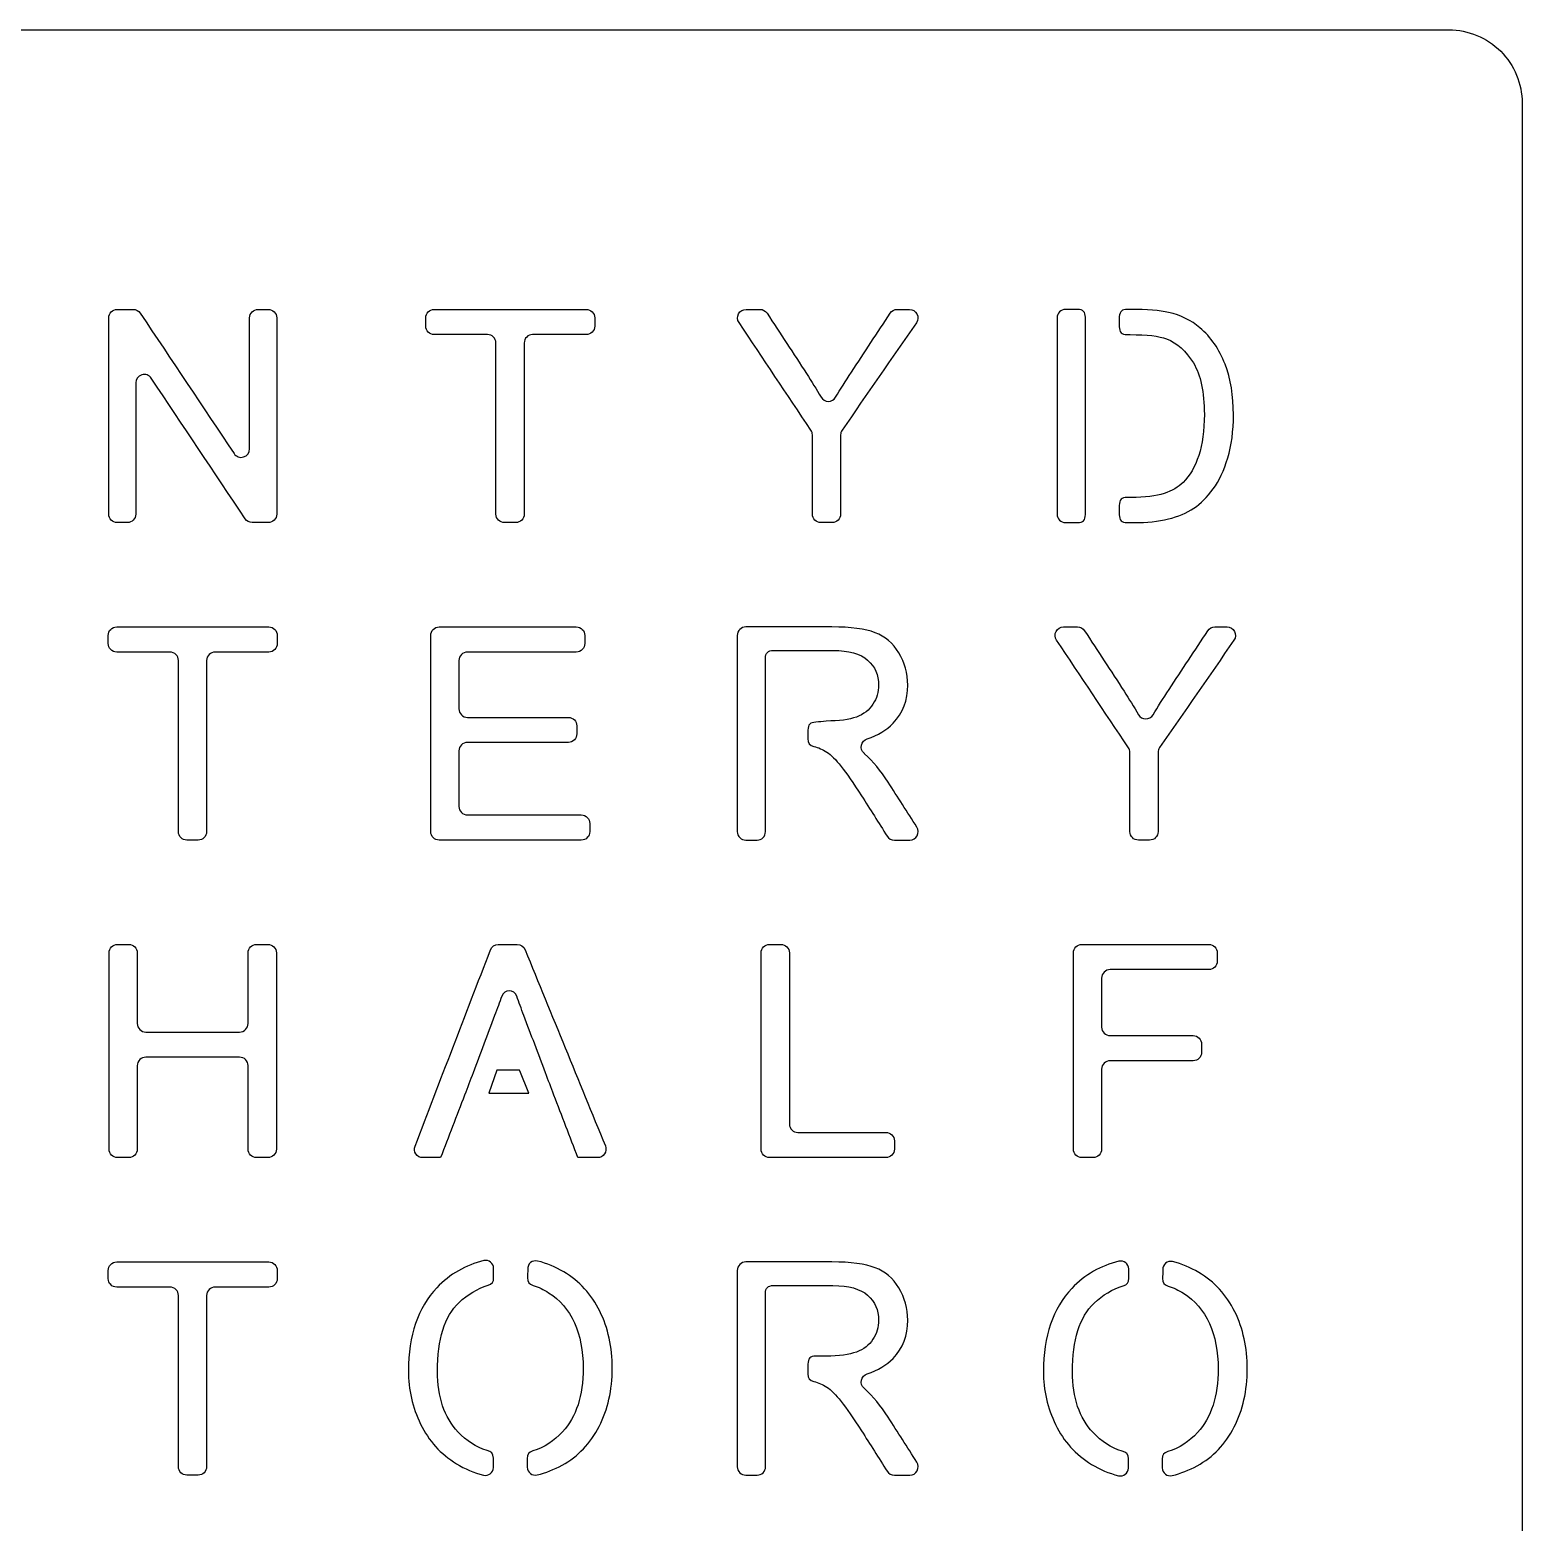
# Model space of a CAD drawing. Header units: millimetres. Extents: x 3434.5 to 3512.3, y -25.8 to 52.
# Drawn here: x 3473.44 to 3512.35, y 13.13 to 52.04 of the extents above; entities that cross this region are included whole.
import ezdxf

# ---------------------------------------------------------------- set-up
doc = ezdxf.new("R2010")
doc.units = ezdxf.units.MM
doc.layers.get('0').update_dxf_attribs({"linetype": 'CONTINUOUS'})

msp = doc.modelspace()

# ---------------------------------------------------------------- linework, layer by layer
msp.add_lwpolyline([(3510.438, -25.78), (3436.438, -25.78, -0.414214), (3434.527, -23.869), (3434.527, 50.131, -0.414214), (3436.438, 52.041), (3510.438, 52.041, -0.414214), (3512.348, 50.131), (3512.348, -23.869, -0.414214)], format="xyb", close=True)
msp.add_lwpolyline([(3486.209, 24.918), (3485.618, 24.918), (3485.408, 24.319), (3486.446, 24.319), (3486.218, 24.895)], close=True)
for points in [[(3475.494, 44.532), (3475.494, 44.653), (3475.594, 44.753), (3475.715, 44.753)], [(3475.715, 44.753), (3475.854, 44.753), (3475.992, 44.753), (3476.131, 44.753)], [(3476.131, 44.753), (3476.207, 44.753), (3476.272, 44.718), (3476.315, 44.655)], [(3479.169, 44.532), (3479.169, 44.653), (3479.268, 44.753), (3479.39, 44.753)], [(3479.39, 44.753), (3479.478, 44.753), (3479.566, 44.753), (3479.653, 44.753)], [(3479.653, 44.753), (3479.775, 44.753), (3479.874, 44.653), (3479.874, 44.532)], [(3483.761, 44.532), (3483.761, 44.653), (3483.86, 44.753), (3483.982, 44.753)], [(3483.982, 44.753), (3485.303, 44.753), (3486.624, 44.753), (3487.946, 44.753)], [(3487.946, 44.753), (3488.067, 44.753), (3488.167, 44.653), (3488.167, 44.532)], [(3491.918, 44.636), (3491.957, 44.71), (3492.029, 44.753), (3492.113, 44.753)], [(3492.113, 44.753), (3492.233, 44.753), (3492.354, 44.753), (3492.474, 44.753)], [(3492.474, 44.753), (3492.551, 44.753), (3492.617, 44.717), (3492.659, 44.653)], [(3495.873, 44.653), (3495.915, 44.717), (3495.981, 44.753), (3496.058, 44.753)], [(3496.058, 44.753), (3496.163, 44.753), (3496.268, 44.753), (3496.373, 44.753)], [(3496.373, 44.753), (3496.458, 44.753), (3496.53, 44.709), (3496.569, 44.634)], [(3500.445, 44.753), (3500.323, 44.753), (3500.224, 44.654), (3500.224, 44.532)], [(3500.76, 44.753), (3500.655, 44.753), (3500.55, 44.753), (3500.445, 44.753)], [(3500.96, 44.546), (3500.96, 44.688), (3500.902, 44.748), (3500.76, 44.753)], [(3502.05, 44.753), (3501.918, 44.752), (3501.86, 44.701), (3501.845, 44.569)], [(3502.138, 44.753), (3502.109, 44.753), (3502.079, 44.753), (3502.05, 44.753)], [(3503.129, 44.673), (3502.901, 44.725), (3502.571, 44.754), (3502.138, 44.753)], [(3475.494, 39.415), (3475.494, 41.12), (3475.494, 42.826), (3475.494, 44.532)], [(3476.315, 44.655), (3477.131, 43.434), (3477.948, 42.214), (3478.764, 40.993)], [(3479.169, 41.116), (3479.169, 42.255), (3479.169, 43.393), (3479.169, 44.532)], [(3479.874, 44.532), (3479.874, 42.826), (3479.874, 41.12), (3479.874, 39.415)], [(3483.761, 44.318), (3483.761, 44.389), (3483.761, 44.46), (3483.761, 44.532)], [(3488.167, 44.532), (3488.167, 44.46), (3488.167, 44.389), (3488.167, 44.318)], [(3491.929, 44.409), (3491.882, 44.478), (3491.878, 44.562), (3491.918, 44.636)], [(3493.804, 41.604), (3493.179, 42.539), (3492.554, 43.474), (3491.929, 44.409)], [(3492.659, 44.653), (3493.003, 44.127), (3493.346, 43.602), (3493.69, 43.077)], [(3496.555, 44.406), (3495.909, 43.472), (3495.262, 42.538), (3494.616, 41.605)], [(3494.861, 43.118), (3495.198, 43.63), (3495.536, 44.142), (3495.873, 44.653)], [(3496.569, 44.634), (3496.608, 44.56), (3496.603, 44.475), (3496.555, 44.406)], [(3500.224, 44.532), (3500.224, 42.826), (3500.224, 41.12), (3500.224, 39.415)], [(3500.959, 44.097), (3500.96, 44.246), (3500.96, 44.396), (3500.96, 44.546)], [(3501.845, 44.569), (3501.845, 44.48), (3501.844, 44.391), (3501.844, 44.301)], [(3503.944, 44.275), (3503.719, 44.467), (3503.447, 44.599), (3503.129, 44.673)], [(3483.982, 44.097), (3483.86, 44.097), (3483.761, 44.196), (3483.761, 44.318)], [(3485.371, 44.097), (3484.908, 44.097), (3484.445, 44.097), (3483.982, 44.097)], [(3485.592, 43.876), (3485.592, 43.997), (3485.493, 44.097), (3485.371, 44.097)], [(3486.548, 44.097), (3486.427, 44.097), (3486.327, 43.997), (3486.327, 43.876)], [(3487.946, 44.097), (3487.48, 44.097), (3487.014, 44.097), (3486.548, 44.097)], [(3488.167, 44.318), (3488.167, 44.196), (3488.067, 44.097), (3487.946, 44.097)], [(3500.959, 39.85), (3500.959, 41.266), (3500.959, 42.681), (3500.959, 44.097)], [(3501.844, 44.301), (3501.844, 44.157), (3501.903, 44.097), (3502.047, 44.095)], [(3502.047, 44.095), (3502.075, 44.095), (3502.102, 44.095), (3502.13, 44.095)], [(3502.13, 44.095), (3502.566, 44.095), (3502.883, 44.059), (3503.079, 43.983)], [(3503.079, 43.983), (3503.353, 43.877), (3503.584, 43.668), (3503.776, 43.355)], [(3504.601, 43.325), (3504.457, 43.711), (3504.236, 44.027), (3503.944, 44.275)], [(3485.592, 39.415), (3485.592, 40.902), (3485.592, 42.389), (3485.592, 43.876)], [(3486.327, 43.876), (3486.327, 42.389), (3486.327, 40.902), (3486.327, 39.415)], [(3503.776, 43.355), (3503.966, 43.043), (3504.062, 42.596), (3504.062, 42.015)], [(3504.821, 42.003), (3504.821, 42.499), (3504.748, 42.939), (3504.601, 43.325)], [(3476.356, 43.045), (3476.262, 43.016), (3476.199, 42.932), (3476.199, 42.834)], [(3476.199, 42.834), (3476.199, 41.694), (3476.199, 40.554), (3476.199, 39.415)], [(3476.604, 42.956), (3476.549, 43.039), (3476.451, 43.074), (3476.356, 43.045)], [(3479.054, 39.292), (3478.238, 40.513), (3477.421, 41.735), (3476.604, 42.956)], [(3493.69, 43.077), (3493.821, 42.873), (3493.947, 42.669), (3494.067, 42.464)], [(3494.447, 42.461), (3494.57, 42.665), (3494.708, 42.885), (3494.861, 43.118)], [(3494.067, 42.464), (3494.107, 42.395), (3494.176, 42.355), (3494.256, 42.355)], [(3494.256, 42.355), (3494.336, 42.354), (3494.405, 42.393), (3494.447, 42.461)], [(3504.062, 42.015), (3504.062, 41.595), (3504.013, 41.239), (3503.916, 40.943)], [(3504.672, 40.881), (3504.771, 41.208), (3504.821, 41.582), (3504.821, 42.003)], [(3493.841, 41.481), (3493.841, 41.527), (3493.829, 41.566), (3493.804, 41.604)], [(3493.841, 39.415), (3493.841, 40.103), (3493.841, 40.792), (3493.841, 41.481)], [(3494.616, 41.605), (3494.589, 41.566), (3494.577, 41.526), (3494.577, 41.479)], [(3494.577, 41.479), (3494.577, 40.791), (3494.577, 40.103), (3494.577, 39.415)], [(3478.764, 40.993), (3478.819, 40.911), (3478.917, 40.876), (3479.012, 40.905)], [(3479.012, 40.905), (3479.107, 40.934), (3479.169, 41.018), (3479.169, 41.116)], [(3503.916, 40.943), (3503.819, 40.65), (3503.682, 40.414), (3503.508, 40.241)], [(3504.292, 40.071), (3504.448, 40.285), (3504.573, 40.555), (3504.672, 40.881)], [(3503.508, 40.241), (3503.384, 40.116), (3503.218, 40.021), (3503.01, 39.952)], [(3500.961, 39.401), (3500.961, 39.551), (3500.96, 39.7), (3500.959, 39.85)], [(3502.05, 39.85), (3501.904, 39.85), (3501.844, 39.789), (3501.844, 39.643)], [(3502.146, 39.85), (3502.114, 39.85), (3502.082, 39.85), (3502.05, 39.85)], [(3503.01, 39.952), (3502.801, 39.883), (3502.513, 39.85), (3502.146, 39.85)], [(3503.786, 39.568), (3503.97, 39.689), (3504.138, 39.857), (3504.292, 40.071)], [(3475.715, 39.194), (3475.594, 39.194), (3475.494, 39.293), (3475.494, 39.415)], [(3476.199, 39.415), (3476.199, 39.293), (3476.1, 39.194), (3475.979, 39.194)], [(3479.874, 39.415), (3479.874, 39.293), (3479.775, 39.194), (3479.653, 39.194)], [(3485.813, 39.194), (3485.692, 39.194), (3485.592, 39.293), (3485.592, 39.415)], [(3486.327, 39.415), (3486.327, 39.293), (3486.228, 39.194), (3486.106, 39.194)], [(3494.062, 39.194), (3493.941, 39.194), (3493.841, 39.293), (3493.841, 39.415)], [(3494.577, 39.415), (3494.577, 39.293), (3494.477, 39.194), (3494.355, 39.194)], [(3500.224, 39.415), (3500.224, 39.293), (3500.323, 39.194), (3500.445, 39.194)], [(3500.755, 39.194), (3500.901, 39.194), (3500.962, 39.255), (3500.961, 39.401)], [(3501.844, 39.643), (3501.844, 39.562), (3501.844, 39.481), (3501.844, 39.4)], [(3501.844, 39.4), (3501.844, 39.254), (3501.904, 39.194), (3502.05, 39.194)], [(3503.123, 39.288), (3503.382, 39.351), (3503.604, 39.445), (3503.786, 39.568)], [(3475.979, 39.194), (3475.891, 39.194), (3475.803, 39.194), (3475.715, 39.194)], [(3479.238, 39.194), (3479.162, 39.194), (3479.096, 39.229), (3479.054, 39.292)], [(3479.653, 39.194), (3479.515, 39.194), (3479.376, 39.194), (3479.238, 39.194)], [(3486.106, 39.194), (3486.009, 39.194), (3485.911, 39.194), (3485.813, 39.194)], [(3494.355, 39.194), (3494.258, 39.194), (3494.16, 39.194), (3494.062, 39.194)], [(3500.445, 39.194), (3500.548, 39.194), (3500.652, 39.194), (3500.755, 39.194)], [(3502.05, 39.194), (3502.11, 39.194), (3502.17, 39.194), (3502.23, 39.194)], [(3502.23, 39.194), (3502.566, 39.194), (3502.863, 39.224), (3503.123, 39.288)], [(3475.481, 36.252), (3475.481, 36.374), (3475.58, 36.473), (3475.702, 36.473)], [(3475.481, 36.038), (3475.481, 36.11), (3475.481, 36.181), (3475.481, 36.252)], [(3475.702, 36.473), (3477.024, 36.473), (3478.345, 36.473), (3479.666, 36.473)], [(3479.666, 36.473), (3479.788, 36.473), (3479.887, 36.374), (3479.887, 36.252)], [(3479.887, 36.252), (3479.887, 36.181), (3479.887, 36.11), (3479.887, 36.038)], [(3483.889, 36.252), (3483.889, 36.374), (3483.989, 36.473), (3484.111, 36.473)], [(3483.889, 31.135), (3483.889, 32.841), (3483.889, 34.547), (3483.889, 36.252)], [(3484.111, 36.473), (3485.303, 36.473), (3486.495, 36.473), (3487.687, 36.473)], [(3487.687, 36.473), (3487.809, 36.473), (3487.908, 36.374), (3487.908, 36.252)], [(3487.908, 36.252), (3487.908, 36.181), (3487.908, 36.11), (3487.908, 36.038)], [(3492.105, 36.473), (3491.983, 36.473), (3491.884, 36.374), (3491.884, 36.252)], [(3491.884, 36.252), (3491.884, 34.547), (3491.884, 32.841), (3491.884, 31.135)], [(3494.349, 36.473), (3493.601, 36.473), (3492.853, 36.473), (3492.105, 36.473)], [(3495.479, 36.323), (3495.221, 36.423), (3494.844, 36.473), (3494.349, 36.473)], [(3496.097, 35.795), (3495.942, 36.048), (3495.736, 36.224), (3495.479, 36.323)], [(3500.208, 36.129), (3500.162, 36.199), (3500.158, 36.283), (3500.197, 36.357)], [(3500.197, 36.357), (3500.237, 36.43), (3500.309, 36.473), (3500.392, 36.473)], [(3500.392, 36.473), (3500.513, 36.473), (3500.633, 36.473), (3500.754, 36.473)], [(3500.754, 36.473), (3500.83, 36.473), (3500.896, 36.438), (3500.938, 36.373)], [(3500.938, 36.373), (3501.282, 35.848), (3501.626, 35.323), (3501.969, 34.797)], [(3503.141, 34.839), (3503.478, 35.35), (3503.815, 35.862), (3504.152, 36.374)], [(3504.152, 36.374), (3504.194, 36.438), (3504.26, 36.473), (3504.337, 36.473)], [(3504.337, 36.473), (3504.442, 36.473), (3504.547, 36.473), (3504.653, 36.473)], [(3504.653, 36.473), (3504.737, 36.473), (3504.809, 36.429), (3504.848, 36.355)], [(3504.848, 36.355), (3504.887, 36.28), (3504.882, 36.196), (3504.834, 36.126)], [(3475.702, 35.817), (3475.58, 35.817), (3475.481, 35.917), (3475.481, 36.038)], [(3477.091, 35.817), (3476.628, 35.817), (3476.165, 35.817), (3475.702, 35.817)], [(3477.313, 35.596), (3477.313, 35.718), (3477.213, 35.817), (3477.091, 35.817)], [(3478.269, 35.817), (3478.147, 35.817), (3478.048, 35.718), (3478.048, 35.596)], [(3479.666, 35.817), (3479.201, 35.817), (3478.735, 35.817), (3478.269, 35.817)], [(3479.887, 36.038), (3479.887, 35.917), (3479.788, 35.817), (3479.666, 35.817)], [(3484.846, 35.817), (3484.724, 35.817), (3484.625, 35.718), (3484.625, 35.596)], [(3487.687, 35.817), (3486.74, 35.817), (3485.793, 35.817), (3484.846, 35.817)], [(3487.908, 36.038), (3487.908, 35.917), (3487.809, 35.817), (3487.687, 35.817)], [(3492.619, 35.652), (3492.619, 35.798), (3492.68, 35.859), (3492.826, 35.859)], [(3492.826, 35.859), (3493.343, 35.859), (3493.861, 35.859), (3494.378, 35.859)], [(3494.378, 35.859), (3494.791, 35.859), (3495.093, 35.774), (3495.283, 35.605)], [(3502.083, 33.324), (3501.458, 34.259), (3500.833, 35.194), (3500.208, 36.129)], [(3504.834, 36.126), (3504.188, 35.193), (3503.541, 34.259), (3502.895, 33.325)], [(3477.313, 31.135), (3477.313, 32.622), (3477.313, 34.109), (3477.313, 35.596)], [(3478.048, 35.596), (3478.048, 34.109), (3478.048, 32.622), (3478.048, 31.135)], [(3484.625, 35.596), (3484.625, 35.176), (3484.625, 34.756), (3484.625, 34.336)], [(3492.619, 34.019), (3492.619, 34.564), (3492.619, 35.108), (3492.619, 35.652)], [(3495.283, 35.605), (3495.475, 35.435), (3495.569, 35.219), (3495.569, 34.956)], [(3496.328, 34.956), (3496.328, 35.262), (3496.251, 35.542), (3496.097, 35.795)], [(3495.569, 34.956), (3495.569, 34.777), (3495.52, 34.611), (3495.422, 34.458)], [(3495.945, 33.96), (3496.201, 34.23), (3496.328, 34.562), (3496.328, 34.956)], [(3501.969, 34.797), (3502.101, 34.593), (3502.226, 34.389), (3502.346, 34.185)], [(3502.726, 34.182), (3502.849, 34.386), (3502.987, 34.605), (3503.141, 34.839)], [(3484.625, 34.336), (3484.625, 34.214), (3484.724, 34.115), (3484.846, 34.115)], [(3495.422, 34.458), (3495.324, 34.305), (3495.18, 34.194), (3494.989, 34.124)], [(3484.846, 34.115), (3485.724, 34.115), (3486.601, 34.115), (3487.479, 34.115)], [(3487.479, 34.115), (3487.601, 34.115), (3487.7, 34.016), (3487.7, 33.894)], [(3487.7, 33.894), (3487.7, 33.824), (3487.7, 33.754), (3487.7, 33.684)], [(3492.619, 33.383), (3492.619, 33.595), (3492.619, 33.807), (3492.619, 34.019)], [(3493.931, 33.986), (3493.785, 33.986), (3493.725, 33.926), (3493.725, 33.78)], [(3494.201, 34.019), (3494.111, 34.008), (3494.021, 33.997), (3493.931, 33.986)], [(3494.989, 34.124), (3494.8, 34.054), (3494.536, 34.019), (3494.201, 34.019)], [(3495.268, 33.556), (3495.553, 33.649), (3495.778, 33.784), (3495.945, 33.96)], [(3502.346, 34.185), (3502.387, 34.116), (3502.455, 34.076), (3502.535, 34.076)], [(3502.535, 34.076), (3502.615, 34.075), (3502.684, 34.114), (3502.726, 34.182)], [(3487.7, 33.684), (3487.7, 33.562), (3487.601, 33.463), (3487.479, 33.463)], [(3493.725, 33.78), (3493.725, 33.706), (3493.725, 33.633), (3493.725, 33.559)], [(3493.725, 33.559), (3493.725, 33.442), (3493.769, 33.386), (3493.883, 33.359)], [(3495.12, 33.39), (3495.136, 33.47), (3495.19, 33.531), (3495.268, 33.556)], [(3484.846, 33.463), (3484.724, 33.463), (3484.625, 33.363), (3484.625, 33.242)], [(3484.625, 33.242), (3484.625, 32.758), (3484.625, 32.275), (3484.625, 31.792)], [(3487.479, 33.463), (3486.601, 33.463), (3485.724, 33.463), (3484.846, 33.463)], [(3492.619, 31.135), (3492.619, 31.884), (3492.619, 32.633), (3492.619, 33.383)], [(3493.883, 33.359), (3493.997, 33.328), (3494.108, 33.279), (3494.218, 33.208)], [(3494.218, 33.208), (3494.328, 33.138), (3494.452, 33.014), (3494.591, 32.836)], [(3495.191, 33.179), (3495.129, 33.233), (3495.103, 33.31), (3495.12, 33.39)], [(3495.205, 33.166), (3495.201, 33.171), (3495.196, 33.175), (3495.191, 33.179)], [(3495.816, 32.427), (3495.624, 32.722), (3495.42, 32.97), (3495.205, 33.166)], [(3502.121, 33.201), (3502.121, 33.247), (3502.109, 33.286), (3502.083, 33.324)], [(3502.121, 31.135), (3502.121, 31.824), (3502.121, 32.513), (3502.121, 33.201)], [(3502.895, 33.325), (3502.868, 33.287), (3502.856, 33.247), (3502.856, 33.2)], [(3502.856, 33.2), (3502.856, 32.511), (3502.856, 31.823), (3502.856, 31.135)], [(3494.591, 32.836), (3494.73, 32.66), (3494.908, 32.404), (3495.123, 32.071)], [(3496.566, 31.254), (3496.316, 31.645), (3496.066, 32.036), (3495.816, 32.427)], [(3495.123, 32.071), (3495.346, 31.72), (3495.569, 31.368), (3495.793, 31.016)], [(3484.625, 31.792), (3484.625, 31.67), (3484.724, 31.57), (3484.846, 31.57)], [(3484.846, 31.57), (3485.836, 31.57), (3486.826, 31.57), (3487.817, 31.57)], [(3487.817, 31.57), (3487.938, 31.57), (3488.038, 31.471), (3488.038, 31.349)], [(3477.534, 30.914), (3477.412, 30.914), (3477.313, 31.013), (3477.313, 31.135)], [(3478.048, 31.135), (3478.048, 31.013), (3477.948, 30.914), (3477.827, 30.914)], [(3484.111, 30.914), (3483.989, 30.914), (3483.889, 31.013), (3483.889, 31.135)], [(3488.038, 31.135), (3488.038, 31.013), (3487.938, 30.914), (3487.817, 30.914)], [(3488.038, 31.349), (3488.038, 31.278), (3488.038, 31.207), (3488.038, 31.135)], [(3491.884, 31.135), (3491.884, 31.013), (3491.983, 30.914), (3492.105, 30.914)], [(3492.398, 30.914), (3492.52, 30.914), (3492.619, 31.013), (3492.619, 31.135)], [(3496.574, 31.029), (3496.613, 31.102), (3496.611, 31.184), (3496.566, 31.254)], [(3502.342, 30.914), (3502.22, 30.914), (3502.121, 31.013), (3502.121, 31.135)], [(3502.856, 31.135), (3502.856, 31.013), (3502.756, 30.914), (3502.635, 30.914)], [(3477.827, 30.914), (3477.729, 30.914), (3477.631, 30.914), (3477.534, 30.914)], [(3487.817, 30.914), (3486.581, 30.914), (3485.346, 30.914), (3484.111, 30.914)], [(3492.105, 30.914), (3492.203, 30.914), (3492.301, 30.914), (3492.398, 30.914)], [(3495.793, 31.016), (3495.835, 30.951), (3495.901, 30.914), (3495.979, 30.914)], [(3495.979, 30.914), (3496.113, 30.914), (3496.246, 30.914), (3496.38, 30.914)], [(3496.38, 30.914), (3496.463, 30.914), (3496.534, 30.956), (3496.574, 31.029)], [(3502.635, 30.914), (3502.537, 30.914), (3502.439, 30.914), (3502.342, 30.914)], [(3475.503, 27.973), (3475.503, 28.095), (3475.602, 28.194), (3475.724, 28.194)], [(3475.724, 28.194), (3475.822, 28.194), (3475.92, 28.194), (3476.018, 28.194)], [(3476.018, 28.194), (3476.14, 28.194), (3476.239, 28.095), (3476.239, 27.973)], [(3479.129, 27.973), (3479.129, 28.095), (3479.228, 28.194), (3479.35, 28.194)], [(3479.35, 28.194), (3479.448, 28.194), (3479.546, 28.194), (3479.644, 28.194)], [(3479.644, 28.194), (3479.766, 28.194), (3479.865, 28.095), (3479.865, 27.973)], [(3483.481, 22.935), (3484.136, 24.641), (3484.792, 26.347), (3485.447, 28.052)], [(3485.447, 28.052), (3485.48, 28.14), (3485.56, 28.194), (3485.653, 28.194)], [(3485.653, 28.194), (3485.817, 28.194), (3485.981, 28.194), (3486.145, 28.194)], [(3486.145, 28.194), (3486.237, 28.194), (3486.315, 28.142), (3486.35, 28.057)], [(3486.35, 28.057), (3487.048, 26.351), (3487.746, 24.645), (3488.444, 22.94)], [(3492.506, 27.973), (3492.506, 28.095), (3492.605, 28.194), (3492.727, 28.194)], [(3492.727, 28.194), (3492.825, 28.194), (3492.923, 28.194), (3493.021, 28.194)], [(3493.021, 28.194), (3493.143, 28.194), (3493.242, 28.095), (3493.242, 27.973)], [(3500.647, 27.973), (3500.647, 28.095), (3500.746, 28.194), (3500.868, 28.194)], [(3500.868, 28.194), (3501.971, 28.194), (3503.074, 28.194), (3504.177, 28.194)], [(3504.177, 28.194), (3504.298, 28.194), (3504.398, 28.095), (3504.398, 27.973)], [(3475.503, 22.856), (3475.503, 24.562), (3475.503, 26.267), (3475.503, 27.973)], [(3476.239, 27.973), (3476.239, 27.359), (3476.239, 26.746), (3476.239, 26.132)], [(3479.129, 26.132), (3479.129, 26.746), (3479.129, 27.359), (3479.129, 27.973)], [(3479.865, 27.973), (3479.865, 26.267), (3479.865, 24.562), (3479.865, 22.856)], [(3492.506, 22.856), (3492.506, 24.562), (3492.506, 26.267), (3492.506, 27.973)], [(3493.242, 27.973), (3493.242, 26.486), (3493.242, 24.999), (3493.242, 23.512)], [(3500.647, 22.856), (3500.647, 24.562), (3500.647, 26.267), (3500.647, 27.973)], [(3504.398, 27.759), (3504.398, 27.637), (3504.298, 27.538), (3504.177, 27.538)], [(3504.398, 27.973), (3504.398, 27.902), (3504.398, 27.83), (3504.398, 27.759)], [(3501.604, 27.538), (3501.483, 27.538), (3501.383, 27.438), (3501.383, 27.317)], [(3501.383, 27.317), (3501.383, 26.89), (3501.383, 26.464), (3501.383, 26.038)], [(3504.177, 27.538), (3503.319, 27.538), (3502.462, 27.538), (3501.604, 27.538)], [(3485.743, 26.848), (3485.689, 26.691), (3485.626, 26.521), (3485.557, 26.337)], [(3486.133, 26.848), (3486.069, 27.033), (3485.808, 27.033), (3485.743, 26.848)], [(3486.32, 26.337), (3486.25, 26.521), (3486.188, 26.691), (3486.133, 26.848)], [(3476.239, 26.132), (3476.239, 26.01), (3476.339, 25.911), (3476.461, 25.911)], [(3478.907, 25.911), (3479.029, 25.911), (3479.129, 26.01), (3479.129, 26.132)], [(3485.557, 26.337), (3485.37, 25.841), (3485.182, 25.344), (3484.994, 24.847)], [(3486.883, 24.847), (3486.695, 25.344), (3486.507, 25.841), (3486.32, 26.337)], [(3476.461, 25.911), (3477.276, 25.911), (3478.092, 25.911), (3478.907, 25.911)], [(3501.383, 26.038), (3501.383, 25.916), (3501.483, 25.817), (3501.604, 25.817)], [(3501.604, 25.817), (3502.326, 25.817), (3503.048, 25.817), (3503.77, 25.817)], [(3503.77, 25.817), (3503.892, 25.817), (3503.991, 25.717), (3503.991, 25.596)], [(3503.991, 25.381), (3503.991, 25.26), (3503.892, 25.16), (3503.77, 25.16)], [(3503.991, 25.596), (3503.991, 25.524), (3503.991, 25.453), (3503.991, 25.381)], [(3476.461, 25.255), (3476.339, 25.255), (3476.239, 25.155), (3476.239, 25.033)], [(3476.239, 25.033), (3476.239, 24.308), (3476.239, 23.582), (3476.239, 22.856)], [(3478.907, 25.255), (3478.092, 25.255), (3477.276, 25.255), (3476.461, 25.255)], [(3479.129, 25.034), (3479.129, 25.155), (3479.029, 25.255), (3478.907, 25.255)], [(3479.129, 22.856), (3479.129, 23.582), (3479.129, 24.308), (3479.129, 25.034)], [(3501.604, 25.16), (3501.483, 25.16), (3501.383, 25.061), (3501.383, 24.939)], [(3501.383, 24.939), (3501.383, 24.245), (3501.383, 23.55), (3501.383, 22.856)], [(3503.77, 25.16), (3503.048, 25.16), (3502.326, 25.16), (3501.604, 25.16)], [(3484.994, 24.847), (3484.921, 24.653), (3484.848, 24.46), (3484.775, 24.266)], [(3487.102, 24.266), (3487.029, 24.46), (3486.956, 24.653), (3486.883, 24.847)], [(3484.775, 24.266), (3484.565, 23.722), (3484.356, 23.179), (3484.147, 22.635)], [(3487.73, 22.635), (3487.521, 23.179), (3487.311, 23.722), (3487.102, 24.266)], [(3493.242, 23.512), (3493.242, 23.391), (3493.342, 23.291), (3493.463, 23.291)], [(3493.463, 23.291), (3494.229, 23.291), (3494.994, 23.291), (3495.759, 23.291)], [(3495.759, 23.291), (3495.881, 23.291), (3495.98, 23.192), (3495.98, 23.07)], [(3495.98, 23.07), (3495.98, 22.999), (3495.98, 22.927), (3495.98, 22.856)], [(3475.724, 22.635), (3475.602, 22.635), (3475.503, 22.734), (3475.503, 22.856)], [(3476.018, 22.635), (3475.92, 22.635), (3475.822, 22.635), (3475.724, 22.635)], [(3476.239, 22.856), (3476.239, 22.734), (3476.14, 22.635), (3476.018, 22.635)], [(3479.35, 22.635), (3479.228, 22.635), (3479.129, 22.734), (3479.129, 22.856)], [(3479.644, 22.635), (3479.546, 22.635), (3479.448, 22.635), (3479.35, 22.635)], [(3479.865, 22.856), (3479.865, 22.734), (3479.766, 22.635), (3479.644, 22.635)], [(3483.505, 22.731), (3483.463, 22.793), (3483.454, 22.865), (3483.481, 22.935)], [(3483.687, 22.635), (3483.612, 22.635), (3483.548, 22.669), (3483.505, 22.731)], [(3484.147, 22.635), (3483.994, 22.635), (3483.841, 22.635), (3483.687, 22.635)], [(3488.24, 22.635), (3488.07, 22.635), (3487.9, 22.635), (3487.73, 22.635)], [(3488.423, 22.733), (3488.381, 22.67), (3488.315, 22.635), (3488.24, 22.635)], [(3488.444, 22.94), (3488.473, 22.869), (3488.465, 22.796), (3488.423, 22.733)], [(3492.727, 22.635), (3492.605, 22.635), (3492.506, 22.734), (3492.506, 22.856)], [(3495.759, 22.635), (3494.748, 22.635), (3493.738, 22.635), (3492.727, 22.635)], [(3495.98, 22.856), (3495.98, 22.734), (3495.881, 22.635), (3495.759, 22.635)], [(3500.868, 22.635), (3500.746, 22.635), (3500.647, 22.734), (3500.647, 22.856)], [(3501.162, 22.635), (3501.064, 22.635), (3500.966, 22.635), (3500.868, 22.635)], [(3501.383, 22.856), (3501.383, 22.734), (3501.284, 22.635), (3501.162, 22.635)], [(3475.481, 19.694), (3475.481, 19.816), (3475.58, 19.915), (3475.702, 19.915)], [(3475.702, 19.915), (3477.024, 19.915), (3478.345, 19.915), (3479.666, 19.915)], [(3479.666, 19.915), (3479.788, 19.915), (3479.887, 19.816), (3479.887, 19.694)], [(3485.278, 19.949), (3484.8, 19.836), (3484.391, 19.601), (3484.05, 19.242)], [(3485.531, 19.748), (3485.531, 19.881), (3485.407, 19.979), (3485.278, 19.949)], [(3486.678, 19.939), (3486.541, 19.974), (3486.41, 19.864), (3486.421, 19.723)], [(3487.357, 19.658), (3487.145, 19.784), (3486.918, 19.878), (3486.678, 19.939)], [(3492.105, 19.915), (3491.984, 19.915), (3491.884, 19.815), (3491.884, 19.694)], [(3494.349, 19.915), (3493.601, 19.915), (3492.853, 19.915), (3492.105, 19.915)], [(3495.479, 19.765), (3495.221, 19.864), (3494.845, 19.915), (3494.349, 19.915)], [(3501.835, 19.933), (3501.358, 19.821), (3500.948, 19.585), (3500.607, 19.227)], [(3502.089, 19.732), (3502.089, 19.865), (3501.965, 19.964), (3501.835, 19.933)], [(3503.235, 19.924), (3503.098, 19.959), (3502.968, 19.849), (3502.978, 19.708)], [(3503.914, 19.642), (3503.702, 19.769), (3503.475, 19.863), (3503.235, 19.924)], [(3475.481, 19.48), (3475.481, 19.551), (3475.481, 19.622), (3475.481, 19.694)], [(3475.702, 19.259), (3475.58, 19.259), (3475.481, 19.358), (3475.481, 19.48)], [(3479.887, 19.48), (3479.887, 19.358), (3479.788, 19.259), (3479.666, 19.259)], [(3479.887, 19.694), (3479.887, 19.622), (3479.887, 19.551), (3479.887, 19.48)], [(3485.386, 19.307), (3485.491, 19.34), (3485.531, 19.394), (3485.531, 19.504)], [(3485.531, 19.504), (3485.531, 19.585), (3485.531, 19.666), (3485.531, 19.748)], [(3486.421, 19.723), (3486.419, 19.649), (3486.417, 19.574), (3486.415, 19.5)], [(3486.415, 19.5), (3486.415, 19.391), (3486.455, 19.337), (3486.559, 19.303)], [(3488.299, 18.631), (3488.083, 19.07), (3487.769, 19.413), (3487.357, 19.658)], [(3491.884, 19.694), (3491.884, 17.988), (3491.884, 16.282), (3491.884, 14.576)], [(3496.098, 19.237), (3495.942, 19.489), (3495.736, 19.665), (3495.479, 19.765)], [(3501.943, 19.291), (3502.049, 19.324), (3502.089, 19.378), (3502.089, 19.489)], [(3502.089, 19.489), (3502.089, 19.57), (3502.089, 19.651), (3502.089, 19.732)], [(3502.978, 19.708), (3502.977, 19.633), (3502.975, 19.559), (3502.973, 19.484)], [(3502.973, 19.484), (3502.973, 19.375), (3503.012, 19.321), (3503.117, 19.288)], [(3504.857, 18.616), (3504.641, 19.055), (3504.326, 19.397), (3503.914, 19.642)], [(3477.091, 19.259), (3476.628, 19.259), (3476.165, 19.259), (3475.702, 19.259)], [(3477.313, 19.037), (3477.313, 19.159), (3477.213, 19.259), (3477.091, 19.259)], [(3478.269, 19.259), (3478.147, 19.259), (3478.048, 19.159), (3478.048, 19.037)], [(3479.666, 19.259), (3479.201, 19.259), (3478.735, 19.259), (3478.269, 19.259)], [(3484.05, 19.242), (3483.554, 18.721), (3483.307, 17.998), (3483.307, 17.076)], [(3484.628, 18.855), (3484.854, 19.07), (3485.107, 19.221), (3485.386, 19.307)], [(3486.559, 19.303), (3486.701, 19.258), (3486.836, 19.195), (3486.965, 19.114)], [(3486.965, 19.114), (3487.258, 18.928), (3487.482, 18.666), (3487.635, 18.329)], [(3492.62, 19.093), (3492.62, 19.239), (3492.68, 19.3), (3492.826, 19.3)], [(3492.62, 17.461), (3492.62, 18.005), (3492.62, 18.549), (3492.62, 19.093)], [(3492.826, 19.3), (3493.344, 19.3), (3493.861, 19.3), (3494.378, 19.3)], [(3494.378, 19.3), (3494.791, 19.3), (3495.093, 19.216), (3495.283, 19.046)], [(3496.328, 18.398), (3496.328, 18.703), (3496.251, 18.983), (3496.098, 19.237)], [(3500.607, 19.227), (3500.111, 18.705), (3499.864, 17.983), (3499.864, 17.06)], [(3501.186, 18.84), (3501.411, 19.055), (3501.664, 19.205), (3501.943, 19.291)], [(3503.117, 19.288), (3503.258, 19.242), (3503.394, 19.179), (3503.522, 19.099)], [(3503.522, 19.099), (3503.816, 18.912), (3504.04, 18.651), (3504.193, 18.313)], [(3477.313, 14.576), (3477.313, 16.063), (3477.313, 17.55), (3477.313, 19.037)], [(3478.048, 19.037), (3478.048, 17.55), (3478.048, 16.063), (3478.048, 14.576)], [(3484.065, 17.064), (3484.065, 17.9), (3484.253, 18.498), (3484.628, 18.855)], [(3495.283, 19.046), (3495.475, 18.877), (3495.569, 18.66), (3495.569, 18.398)], [(3500.623, 17.048), (3500.623, 17.885), (3500.811, 18.482), (3501.186, 18.84)], [(3487.635, 18.329), (3487.788, 17.991), (3487.866, 17.596), (3487.866, 17.144)], [(3488.623, 17.14), (3488.623, 17.696), (3488.515, 18.194), (3488.299, 18.631)], [(3495.569, 18.398), (3495.569, 18.218), (3495.52, 18.052), (3495.422, 17.899)], [(3495.945, 17.401), (3496.201, 17.672), (3496.328, 18.003), (3496.328, 18.398)], [(3504.193, 18.313), (3504.346, 17.975), (3504.423, 17.58), (3504.423, 17.129)], [(3505.18, 17.125), (3505.18, 17.68), (3505.073, 18.178), (3504.857, 18.616)], [(3495.422, 17.899), (3495.323, 17.747), (3495.18, 17.635), (3494.989, 17.566)], [(3494.989, 17.566), (3494.8, 17.496), (3494.536, 17.461), (3494.201, 17.461)], [(3487.866, 17.144), (3487.866, 16.429), (3487.685, 15.876), (3487.328, 15.486)], [(3488.282, 15.627), (3488.51, 16.071), (3488.623, 16.576), (3488.623, 17.14)], [(3492.62, 16.824), (3492.62, 17.036), (3492.62, 17.248), (3492.62, 17.461)], [(3493.931, 17.461), (3493.785, 17.461), (3493.725, 17.4), (3493.725, 17.254)], [(3493.725, 17.254), (3493.725, 17.17), (3493.725, 17.085), (3493.725, 17.001)], [(3494.201, 17.461), (3494.111, 17.461), (3494.021, 17.461), (3493.931, 17.461)], [(3495.268, 16.997), (3495.553, 17.09), (3495.778, 17.225), (3495.945, 17.401)], [(3504.423, 17.129), (3504.423, 16.413), (3504.243, 15.86), (3503.886, 15.471)], [(3504.84, 15.612), (3505.068, 16.056), (3505.18, 16.56), (3505.18, 17.125)], [(3483.307, 17.076), (3483.307, 16.588), (3483.413, 16.124), (3483.625, 15.688)], [(3484.605, 15.481), (3484.245, 15.867), (3484.065, 16.394), (3484.065, 17.064)], [(3492.62, 14.576), (3492.62, 15.326), (3492.62, 16.075), (3492.62, 16.824)], [(3493.725, 17.001), (3493.725, 16.883), (3493.769, 16.827), (3493.883, 16.8)], [(3493.883, 16.8), (3493.997, 16.77), (3494.108, 16.72), (3494.218, 16.649)], [(3495.191, 16.62), (3495.129, 16.674), (3495.103, 16.751), (3495.12, 16.831)], [(3495.12, 16.831), (3495.136, 16.912), (3495.19, 16.972), (3495.268, 16.997)], [(3499.864, 17.06), (3499.864, 16.572), (3499.971, 16.109), (3500.183, 15.673)], [(3501.163, 15.465), (3500.803, 15.851), (3500.623, 16.378), (3500.623, 17.048)], [(3494.218, 16.649), (3494.328, 16.579), (3494.452, 16.455), (3494.591, 16.278)], [(3495.206, 16.608), (3495.201, 16.612), (3495.196, 16.616), (3495.191, 16.62)], [(3495.816, 15.869), (3495.624, 16.164), (3495.42, 16.411), (3495.206, 16.608)], [(3494.591, 16.278), (3494.731, 16.102), (3494.908, 15.845), (3495.123, 15.513)], [(3483.625, 15.688), (3483.838, 15.251), (3484.15, 14.906), (3484.562, 14.653)], [(3487.316, 14.616), (3487.733, 14.843), (3488.054, 15.182), (3488.282, 15.627)], [(3496.566, 14.695), (3496.316, 15.086), (3496.066, 15.478), (3495.816, 15.869)], [(3500.183, 15.673), (3500.395, 15.235), (3500.707, 14.89), (3501.12, 14.637)], [(3503.873, 14.601), (3504.291, 14.827), (3504.612, 15.166), (3504.84, 15.612)], [(3485.358, 15), (3485.073, 15.087), (3484.822, 15.249), (3484.605, 15.481)], [(3487.328, 15.486), (3487.108, 15.246), (3486.849, 15.079), (3486.553, 14.987)], [(3495.123, 15.513), (3495.346, 15.161), (3495.569, 14.809), (3495.793, 14.458)], [(3501.916, 14.984), (3501.63, 15.071), (3501.38, 15.234), (3501.163, 15.465)], [(3503.886, 15.471), (3503.665, 15.23), (3503.407, 15.063), (3503.111, 14.971)], [(3485.523, 14.798), (3485.523, 14.919), (3485.477, 14.975), (3485.358, 15)], [(3485.523, 14.556), (3485.523, 14.637), (3485.523, 14.717), (3485.523, 14.798)], [(3486.553, 14.987), (3486.447, 14.954), (3486.408, 14.9), (3486.408, 14.79)], [(3486.408, 14.79), (3486.408, 14.714), (3486.408, 14.638), (3486.408, 14.562)], [(3502.081, 14.782), (3502.081, 14.904), (3502.035, 14.96), (3501.916, 14.984)], [(3503.111, 14.971), (3503.005, 14.939), (3502.965, 14.885), (3502.965, 14.774)], [(3477.534, 14.356), (3477.412, 14.356), (3477.313, 14.455), (3477.313, 14.576)], [(3478.048, 14.576), (3478.048, 14.455), (3477.948, 14.356), (3477.827, 14.356)], [(3484.562, 14.653), (3484.781, 14.519), (3485.016, 14.42), (3485.266, 14.356)], [(3485.266, 14.356), (3485.396, 14.323), (3485.523, 14.422), (3485.523, 14.556)], [(3486.408, 14.562), (3486.408, 14.427), (3486.535, 14.329), (3486.665, 14.362)], [(3486.665, 14.362), (3486.889, 14.419), (3487.107, 14.504), (3487.316, 14.616)], [(3491.884, 14.576), (3491.884, 14.455), (3491.984, 14.356), (3492.105, 14.356)], [(3492.398, 14.356), (3492.52, 14.356), (3492.62, 14.455), (3492.62, 14.576)], [(3495.793, 14.458), (3495.835, 14.392), (3495.901, 14.356), (3495.979, 14.356)], [(3496.38, 14.356), (3496.463, 14.356), (3496.534, 14.398), (3496.574, 14.47)], [(3496.574, 14.47), (3496.613, 14.543), (3496.611, 14.626), (3496.566, 14.695)], [(3501.12, 14.637), (3501.339, 14.503), (3501.573, 14.404), (3501.824, 14.341)], [(3501.824, 14.341), (3501.954, 14.308), (3502.081, 14.406), (3502.081, 14.541)], [(3502.081, 14.541), (3502.081, 14.621), (3502.081, 14.702), (3502.081, 14.782)], [(3502.965, 14.774), (3502.965, 14.698), (3502.965, 14.622), (3502.965, 14.547)], [(3502.965, 14.547), (3502.965, 14.412), (3503.092, 14.313), (3503.223, 14.346)], [(3503.223, 14.346), (3503.446, 14.403), (3503.665, 14.488), (3503.873, 14.601)], [(3477.827, 14.356), (3477.729, 14.356), (3477.631, 14.356), (3477.534, 14.356)], [(3492.105, 14.356), (3492.203, 14.356), (3492.301, 14.356), (3492.398, 14.356)], [(3495.979, 14.356), (3496.113, 14.356), (3496.246, 14.356), (3496.38, 14.356)]]:
    msp.add_open_spline(points, degree=3)

doc.saveas('drawing.dxf')
